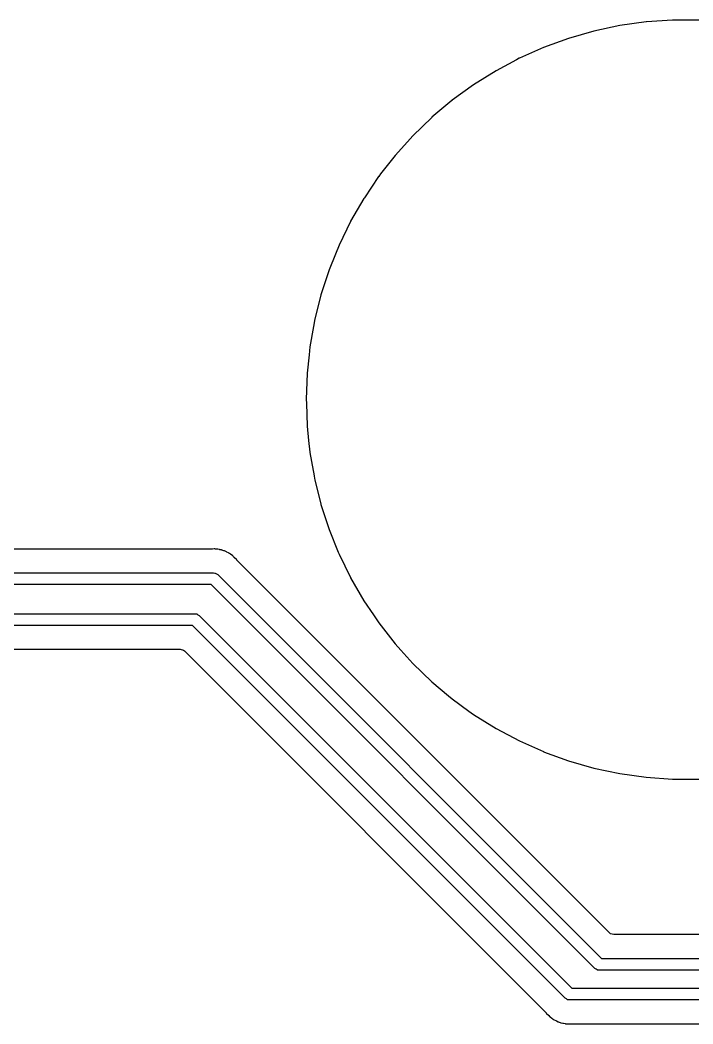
# Model space of a CAD drawing. Extents: x 144 to 253, y -181 to -52.
# Drawn here: x 195.27 to 209.65, y -140.34 to -118.89 of the extents above; entities that cross this region are included whole.
import ezdxf

# ---------------------------------------------------------------- set-up
doc = ezdxf.new("R2010")
doc.units = 0
doc.layers.add('BLACK', color=7, linetype='CONTINUOUS')

msp = doc.modelspace()

# ---------------------------------------------------------------- linework, layer by layer
at = {"layer": 'BLACK', "linetype": 'CONTINUOUS'}
for p, q in [((208.091, -119.01), (207.537, -119.128)), ((208.652, -118.932), (208.091, -119.01)), ((208.664, -118.931), (208.652, -118.932)), ((209.215, -118.892), (208.664, -118.931)), ((209.217, -118.892), (209.215, -118.892)), ((209.215, -118.892), (209.215, -118.892)), ((209.783, -118.892), (209.217, -118.892)), ((207.537, -119.128), (206.993, -119.284)), ((206.993, -119.284), (206.461, -119.478)), ((206.459, -119.479), (205.946, -119.707)), ((206.461, -119.478), (206.459, -119.479)), ((206.459, -119.479), (206.459, -119.479)), ((205.884, -119.74), (205.444, -119.974)), ((205.942, -119.709), (205.884, -119.74)), ((205.944, -119.708), (205.942, -119.709)), ((205.942, -119.709), (205.942, -119.709)), ((205.946, -119.707), (205.944, -119.708)), ((205.946, -119.707), (205.946, -119.707)), ((205.444, -119.974), (204.963, -120.274)), ((204.962, -120.275), (204.507, -120.606)), ((204.963, -120.274), (204.962, -120.275)), ((204.962, -120.275), (204.962, -120.275)), ((204.503, -120.608), (204.073, -120.969)), ((204.505, -120.607), (204.503, -120.608)), ((204.503, -120.608), (204.503, -120.608)), ((204.507, -120.606), (204.505, -120.607)), ((204.507, -120.606), (204.507, -120.606)), ((204.071, -120.971), (203.664, -121.364)), ((204.073, -120.969), (204.071, -120.971)), ((204.073, -120.969), (204.073, -120.969)), ((203.664, -121.364), (203.549, -121.492)), ((203.549, -121.492), (203.287, -121.783)), ((203.285, -121.785), (203.203, -121.89)), ((203.287, -121.783), (203.285, -121.785)), ((203.287, -121.783), (203.287, -121.783)), ((203.203, -121.89), (202.978, -122.179)), ((202.935, -122.233), (202.63, -122.686)), ((202.936, -122.231), (202.935, -122.233)), ((202.978, -122.179), (202.936, -122.231)), ((202.62, -122.701), (202.337, -123.191)), ((202.63, -122.686), (202.62, -122.701)), ((202.336, -123.193), (202.089, -123.698)), ((202.337, -123.191), (202.336, -123.193)), ((202.336, -123.193), (202.336, -123.193)), ((202.088, -123.702), (202.01, -123.894)), ((202.089, -123.698), (202.088, -123.7)), ((202.088, -123.7), (202.088, -123.702)), ((202.088, -123.702), (202.088, -123.702)), ((202.089, -123.698), (202.089, -123.698)), ((202.01, -123.894), (201.876, -124.225)), ((201.862, -124.271), (201.702, -124.762)), ((201.876, -124.225), (201.862, -124.271)), ((201.701, -124.764), (201.564, -125.313)), ((201.702, -124.762), (201.701, -124.764)), ((201.702, -124.762), (201.702, -124.762)), ((201.542, -125.438), (201.466, -125.871)), ((201.564, -125.315), (201.542, -125.438)), ((201.564, -125.313), (201.564, -125.315)), ((201.564, -125.315), (201.564, -125.315)), ((201.466, -125.873), (201.448, -126.045)), ((201.466, -125.871), (201.466, -125.873)), ((201.466, -125.873), (201.466, -125.873)), ((201.448, -126.045), (201.407, -126.434)), ((201.407, -126.434), (201.387, -127)), ((201.387, -127), (201.39, -127.074)), ((201.39, -127.074), (201.407, -127.566)), ((201.407, -127.566), (201.439, -127.876)), ((201.439, -127.876), (201.465, -128.121)), ((201.465, -128.121), (201.466, -128.129)), ((201.466, -128.129), (201.5, -128.32)), ((201.5, -128.32), (201.554, -128.627)), ((201.554, -128.627), (201.564, -128.687)), ((201.564, -128.687), (201.565, -128.689)), ((201.565, -128.689), (201.565, -128.689)), ((201.565, -128.689), (201.571, -128.714)), ((201.571, -128.714), (201.701, -129.236)), ((201.701, -129.236), (201.702, -129.238)), ((201.702, -129.238), (201.702, -129.238)), ((201.702, -129.238), (201.834, -129.645)), ((201.834, -129.645), (201.876, -129.775)), ((201.876, -129.775), (201.877, -129.777)), ((201.877, -129.777), (201.877, -129.777)), ((201.877, -129.777), (202.073, -130.26)), ((199.372, -130.194), (192.08, -130.194)), ((199.384, -130.194), (199.372, -130.194)), ((199.42, -130.19), (199.384, -130.194)), ((199.428, -130.189), (199.42, -130.19)), ((199.435, -130.191), (199.428, -130.189)), ((199.448, -130.193), (199.435, -130.191)), ((199.467, -130.194), (199.448, -130.193)), ((199.488, -130.194), (199.467, -130.194)), ((199.495, -130.196), (199.488, -130.194)), ((199.53, -130.205), (199.495, -130.196)), ((199.495, -130.196), (199.495, -130.196)), ((199.542, -130.208), (199.53, -130.205)), ((199.578, -130.213), (199.542, -130.208)), ((199.586, -130.214), (199.578, -130.213)), ((199.578, -130.213), (199.578, -130.213)), ((199.593, -130.218), (199.586, -130.214)), ((199.604, -130.222), (199.593, -130.218)), ((199.593, -130.218), (199.593, -130.218)), ((199.623, -130.229), (199.604, -130.222)), ((199.643, -130.234), (199.623, -130.229)), ((199.681, -130.255), (199.643, -130.234)), ((199.692, -130.26), (199.681, -130.255)), ((199.725, -130.275), (199.692, -130.26)), ((199.733, -130.278), (199.725, -130.275)), ((199.725, -130.275), (199.725, -130.275)), ((199.748, -130.29), (199.733, -130.278)), ((199.749, -130.29), (199.748, -130.29)), ((199.765, -130.301), (199.749, -130.29)), ((199.776, -130.307), (199.765, -130.301)), ((199.783, -130.311), (199.776, -130.307)), ((199.776, -130.307), (199.776, -130.307)), ((199.789, -130.316), (199.783, -130.311)), ((199.815, -130.341), (199.789, -130.316)), ((199.824, -130.349), (199.815, -130.341)), ((199.827, -130.351), (199.824, -130.349)), ((199.847, -130.371), (199.827, -130.351)), ((199.85, -130.374), (199.847, -130.371)), ((199.9, -130.421), (199.85, -130.374)), ((202.073, -130.26), (202.088, -130.3)), ((202.088, -130.3), (202.089, -130.302)), ((202.089, -130.302), (202.089, -130.302)), ((202.089, -130.302), (202.334, -130.803)), ((199.904, -130.427), (199.9, -130.421)), ((199.911, -130.435), (199.904, -130.427)), ((207.87, -138.395), (199.911, -130.435)), ((191.5, -130.703), (199.408, -130.703)), ((199.408, -130.703), (199.43, -130.706)), ((199.43, -130.706), (199.434, -130.705)), ((199.434, -130.705), (199.437, -130.707)), ((199.437, -130.707), (199.443, -130.708)), ((199.443, -130.708), (199.469, -130.724)), ((199.469, -130.724), (199.496, -130.739)), ((199.496, -130.739), (207.697, -138.94)), ((202.334, -130.803), (202.337, -130.809)), ((202.337, -130.809), (202.62, -131.299)), ((199.356, -130.953), (191.5, -130.953)), ((207.557, -139.153), (199.356, -130.953)), ((202.62, -131.299), (202.621, -131.301)), ((202.621, -131.301), (202.621, -131.301)), ((202.621, -131.301), (202.823, -131.601)), ((192.469, -131.575), (199.01, -131.575)), ((199.01, -131.575), (199.032, -131.578)), ((199.032, -131.578), (199.037, -131.578)), ((199.037, -131.578), (199.039, -131.579)), ((199.039, -131.579), (199.046, -131.58)), ((199.046, -131.58), (199.071, -131.597)), ((199.071, -131.597), (199.098, -131.612)), ((199.098, -131.612), (207.062, -139.575)), ((202.823, -131.601), (202.936, -131.769)), ((198.958, -131.825), (192.469, -131.825)), ((206.922, -139.788), (198.958, -131.825)), ((202.936, -131.769), (202.938, -131.77)), ((202.938, -131.77), (202.938, -131.77)), ((202.938, -131.77), (203.089, -131.964)), ((203.089, -131.964), (203.285, -132.215)), ((203.285, -132.215), (203.287, -132.217)), ((203.287, -132.217), (203.287, -132.217)), ((203.287, -132.217), (203.41, -132.354)), ((192.751, -132.333), (198.695, -132.333)), ((198.695, -132.333), (198.764, -132.354)), ((198.764, -132.354), (198.785, -132.37)), ((198.785, -132.37), (206.506, -140.092)), ((203.41, -132.354), (203.664, -132.636)), ((203.664, -132.636), (204.071, -133.029)), ((204.071, -133.029), (204.073, -133.031)), ((204.073, -133.031), (204.073, -133.031)), ((204.073, -133.031), (204.431, -133.331)), ((204.431, -133.331), (204.505, -133.393)), ((204.505, -133.393), (204.507, -133.394)), ((204.507, -133.394), (204.507, -133.394)), ((204.507, -133.394), (204.865, -133.655)), ((204.865, -133.655), (204.963, -133.726)), ((204.963, -133.726), (205.444, -134.026)), ((205.444, -134.026), (205.944, -134.292)), ((205.944, -134.292), (205.946, -134.293)), ((205.946, -134.293), (205.946, -134.293)), ((205.946, -134.293), (206.459, -134.521)), ((206.459, -134.521), (206.461, -134.522)), ((206.461, -134.522), (206.993, -134.716)), ((206.993, -134.716), (207.537, -134.872)), ((207.537, -134.872), (208.091, -134.99)), ((208.091, -134.99), (208.652, -135.068)), ((208.652, -135.068), (208.654, -135.069)), ((208.654, -135.069), (209.215, -135.108)), ((209.215, -135.108), (209.215, -135.108)), ((209.215, -135.108), (209.217, -135.108)), ((209.217, -135.108), (209.783, -135.108)), ((207.891, -138.411), (207.87, -138.395)), ((207.96, -138.431), (207.891, -138.411)), ((222.849, -138.431), (207.96, -138.431)), ((207.697, -138.94), (222.885, -138.94)), ((207.584, -139.168), (207.557, -139.153)), ((207.609, -139.185), (207.584, -139.168)), ((207.616, -139.186), (207.609, -139.185)), ((207.618, -139.187), (207.616, -139.186)), ((207.623, -139.187), (207.618, -139.187)), ((207.645, -139.19), (207.623, -139.187)), ((222.833, -139.19), (207.645, -139.19)), ((207.062, -139.575), (222.25, -139.575)), ((206.949, -139.803), (206.922, -139.788)), ((206.974, -139.82), (206.949, -139.803)), ((206.981, -139.821), (206.974, -139.82)), ((206.983, -139.822), (206.981, -139.821)), ((206.988, -139.822), (206.983, -139.822)), ((207.01, -139.825), (206.988, -139.822)), ((222.198, -139.825), (207.01, -139.825)), ((206.506, -140.092), (206.514, -140.101)), ((206.514, -140.101), (206.518, -140.107)), ((206.518, -140.107), (206.524, -140.112)), ((206.524, -140.112), (206.568, -140.154)), ((206.568, -140.154), (206.571, -140.156)), ((206.571, -140.156), (206.59, -140.176)), ((206.59, -140.176), (206.593, -140.179)), ((206.593, -140.179), (206.602, -140.186)), ((206.602, -140.186), (206.635, -140.217)), ((206.635, -140.217), (206.642, -140.22)), ((206.642, -140.22), (206.652, -140.226)), ((206.652, -140.226), (206.669, -140.237)), ((206.669, -140.237), (206.685, -140.25)), ((206.685, -140.25), (206.726, -140.267)), ((206.726, -140.267), (206.736, -140.272)), ((206.736, -140.272), (206.775, -140.294)), ((206.775, -140.294), (206.783, -140.296)), ((206.783, -140.296), (206.783, -140.296)), ((206.783, -140.296), (206.795, -140.299)), ((206.795, -140.299), (206.813, -140.305)), ((206.813, -140.305), (206.832, -140.313)), ((206.832, -140.313), (206.84, -140.314)), ((206.84, -140.314), (206.84, -140.314)), ((206.84, -140.314), (206.876, -140.32)), ((206.876, -140.32), (206.887, -140.323)), ((206.887, -140.323), (206.922, -140.332)), ((206.922, -140.332), (206.93, -140.333)), ((206.93, -140.333), (206.95, -140.333)), ((206.95, -140.333), (206.97, -140.335)), ((206.97, -140.335), (206.99, -140.338)), ((206.99, -140.338), (206.998, -140.337)), ((206.998, -140.337), (207.003, -140.337)), ((207.003, -140.337), (207.034, -140.334)), ((207.034, -140.334), (207.046, -140.333)), ((207.046, -140.333), (221.935, -140.333))]:
    msp.add_line(p, q, dxfattribs=at)

doc.saveas('drawing.dxf')
